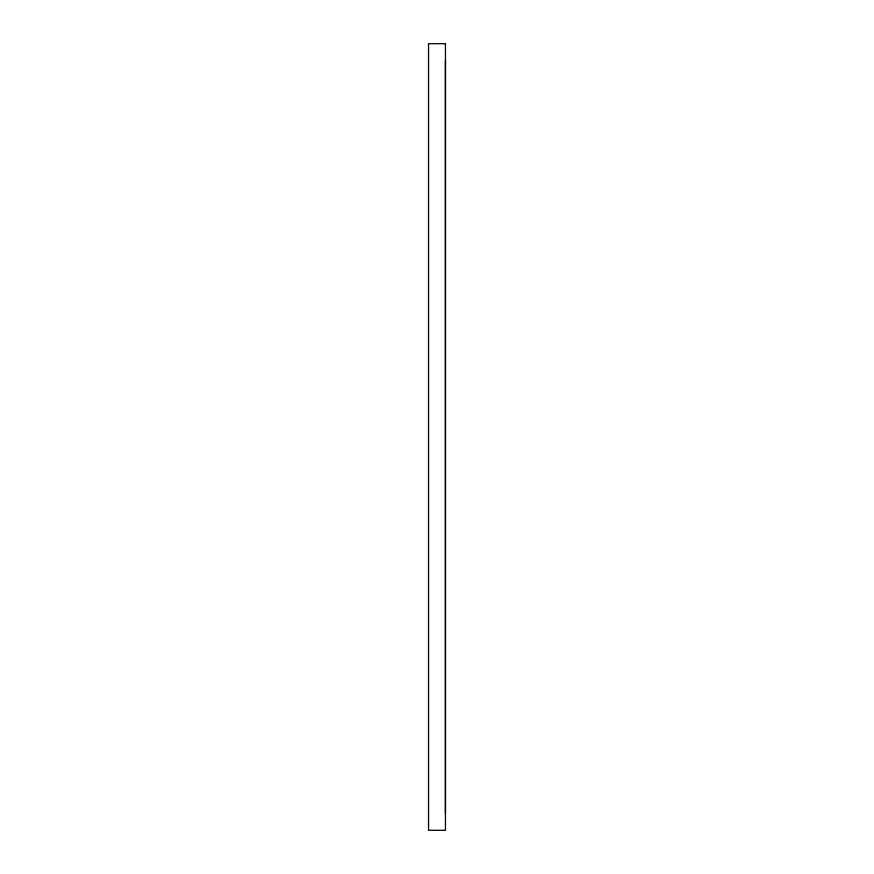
<?xml version="1.0" encoding="UTF-8"?>
<svg xmlns="http://www.w3.org/2000/svg" width="874" height="874" viewBox="0 0 874 874"><rect width="100%" height="100%" fill="white"/><g stroke="black" fill="none" stroke-linecap="round" stroke-linejoin="round"><path stroke-width="1.31" d="M445.445 813.421L445.445 60.579M445.445 43.7L428.555 43.7L428.555 830.3L445.445 830.3L445.445 43.7"/></g></svg>
